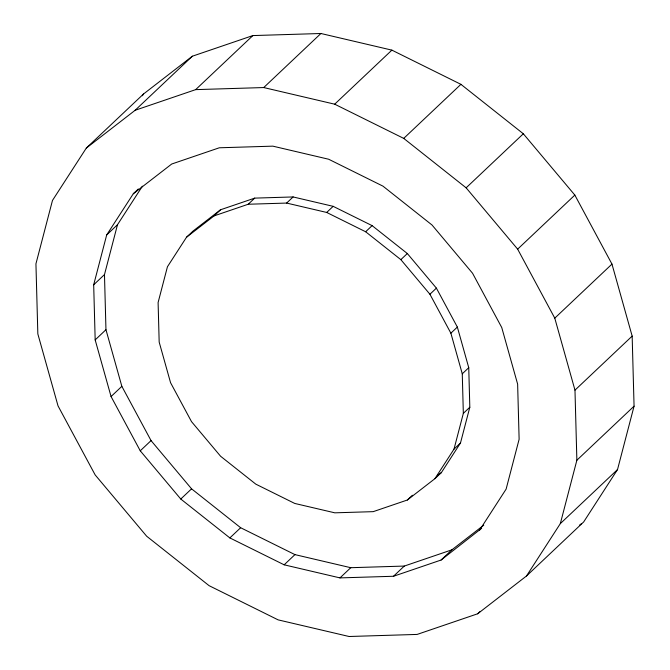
<?xml version="1.0" encoding="UTF-8"?>
<svg xmlns="http://www.w3.org/2000/svg" width="670" height="670" viewBox="0 0 670 670"><rect width="100%" height="100%" fill="white"/><g stroke="black" fill="none" stroke-linecap="round" stroke-linejoin="round"><path stroke-width="1" d="M481.663 528.27L441.086 560.036L393.499 576.267L339.975 577.9L284.155 564.818L229.86 537.918L180.774 499.033L140.256 450.81L111.061 396.54L95.174 339.908L93.683 284.792L106.689 234.935L133.305 193.739L138.338 188.982M483.757 525.171L451.881 549.836L404.286 566.066L350.762 567.699L294.951 554.618L240.647 527.726L191.57 488.832L151.052 440.609L121.848 386.339L105.96 329.707L104.478 274.591L117.484 224.735L142.4 186.176M434.914 478.681L454.009 449.126L463.339 413.365L462.267 373.818L450.877 333.191L429.922 294.247L400.853 259.65L365.636 231.753L326.684 212.449L286.634 203.069L248.235 204.241L214.09 215.882L186.528 237.214L167.433 266.769L158.103 302.53L159.175 342.077L170.565 382.704L191.52 421.648L220.589 456.245L255.806 484.142L294.758 503.446L334.807 512.826L373.207 511.654L407.352 500.013L434.914 478.681L441.388 472.568L460.483 443.012L469.812 407.243L468.749 367.696L457.35 327.069L436.396 288.134L407.327 253.528L372.11 225.631L333.158 206.335L293.117 196.947L254.709 198.119L220.564 209.76L193.002 231.091L186.528 237.214M526.494 575.991L560.329 523.613L576.87 460.231L574.977 390.149L554.777 318.149L517.65 249.148L466.136 187.826L403.725 138.389L334.69 104.185L263.729 87.552L195.665 89.629L135.156 110.265L86.321 148.062L52.478 200.439L35.937 263.829L37.838 333.903L58.03 405.903L95.157 474.913L146.671 536.226L209.082 585.664L278.117 619.867L349.087 636.5L417.142 634.423L477.651 613.787L526.494 575.991L583.679 521.938L617.522 469.561L634.063 406.171L632.162 336.097L611.97 264.097L574.843 195.087L523.329 133.774L460.918 84.336L391.883 50.133L320.913 33.5L252.858 35.577L192.349 56.213L143.506 94.009L86.321 148.062M142.383 95.751L143.506 94.009M479.502 530.313L506.118 489.117L519.124 439.26L517.634 384.144L501.746 327.521L472.551 273.243L432.033 225.02L382.947 186.134L328.652 159.234L272.841 146.152L219.308 147.785L171.721 164.016L133.305 193.739M135.156 110.265L192.349 56.213M195.665 89.629L252.858 35.577M106.689 234.935L117.484 224.735M263.729 87.552L320.913 33.5M93.683 284.792L104.478 274.591M214.09 215.882L220.564 209.76M334.69 104.185L391.883 50.133M95.174 339.908L105.96 329.707M248.235 204.241L254.709 198.119M286.634 203.069L293.117 196.947M111.061 396.54L121.848 386.339M403.725 138.389L460.918 84.336M326.684 212.449L333.158 206.335M365.636 231.753L372.11 225.631M140.256 450.81L151.052 440.609M466.136 187.826L523.329 133.774M400.853 259.65L407.327 253.528M180.774 499.033L191.57 488.832M429.922 294.247L436.396 288.134M517.65 249.148L574.843 195.087M229.86 537.918L240.647 527.726M450.877 333.191L457.35 327.069M462.267 373.818L468.749 367.696M284.155 564.818L294.951 554.618M554.777 318.149L611.97 264.097M463.339 413.365L469.812 407.243M454.009 449.126L460.483 443.012M407.352 500.013L412.385 495.256M339.975 577.9L350.762 567.699M574.977 390.149L632.162 336.097M393.499 576.267L404.286 566.066M441.086 560.036L451.881 549.836M576.87 460.231L634.063 406.171M560.329 523.613L617.522 469.561M477.651 613.787L479.904 611.651M437.334 475.7L441.388 472.568M579.542 525.146L581.2 523.865"/></g></svg>
